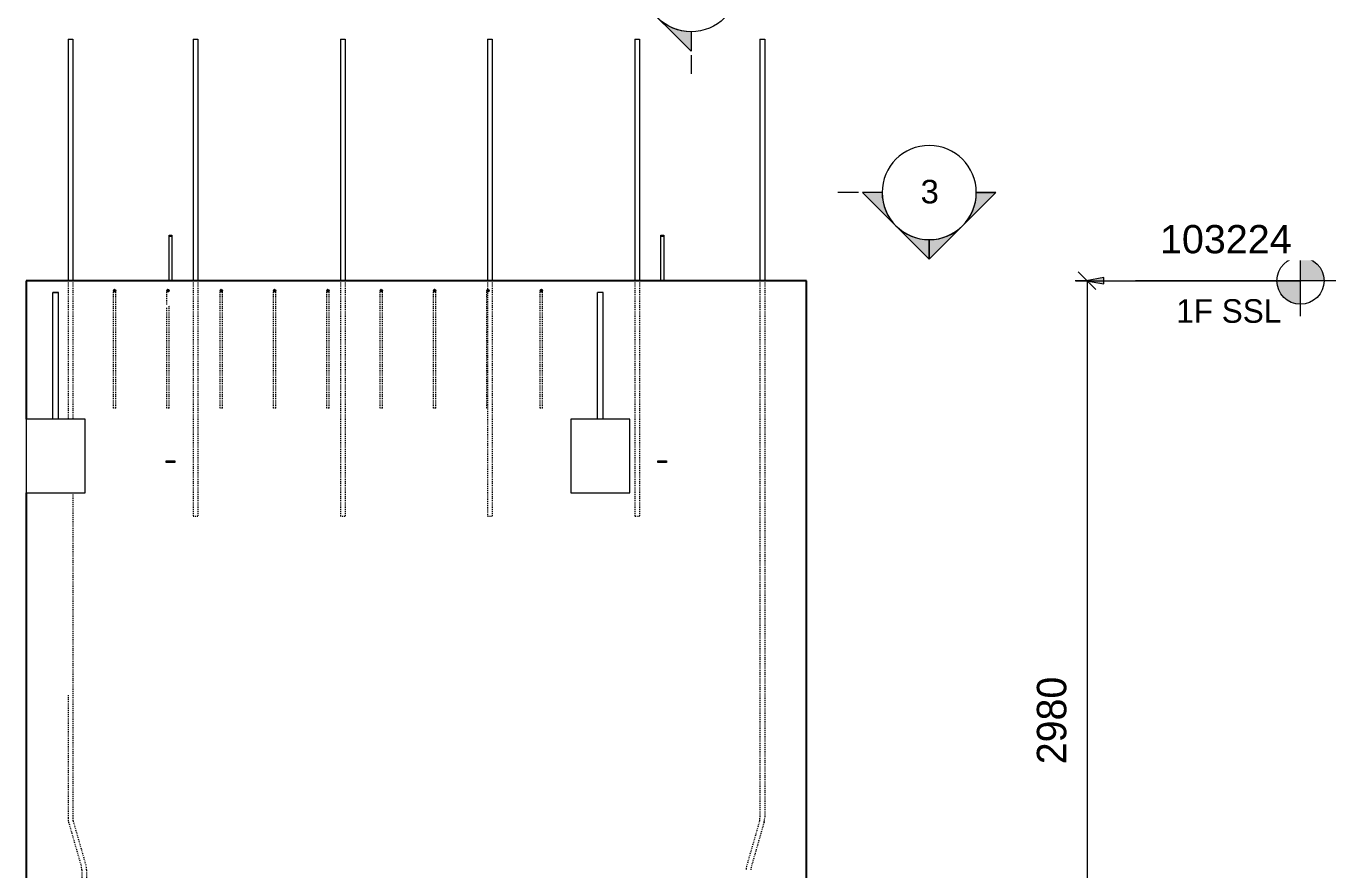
# Model space of a CAD drawing. Header units: millimetres. Extents: x 9075 to 20990, y 2235 to 9546.
# Drawn here: x 11950 to 16398, y 4199 to 7064 of the extents above; entities that cross this region are included whole.
import ezdxf

# ---------------------------------------------------------------- set-up
doc = ezdxf.new("R2010")
doc.units = ezdxf.units.MM
doc.linetypes.add('Dash', pattern=[6.36, 3.18, -3.18])
for name, color, linetype, lineweight in [('A-ANNO-DIMS', 211, 'Continuous', 9), ('A-ANNO-DIMS-40', 211, 'Continuous', 9), ('A-DETL-MBND', 5, 'Continuous', 18), ('A-GENM', 13, 'Continuous', 18), ('A-WALL', 113, 'Continuous', 25), ('G-ANNO-DIMS', 111, 'Continuous', 9), ('G-ANNO-SYMB', 111, 'Continuous', 9), ('G-ANNO-TEXT', 231, 'Continuous', 9), ('S-BEAM', 12, 'Continuous', 18), ('S-RBAR', 171, 'Continuous', 18)]:
    doc.layers.add(name, color=color, linetype=linetype, lineweight=lineweight)
doc.styles.add('Arial', font='arial.ttf', dxfattribs={"height": 80})
doc.styles.add('Arial_1', font='arial.ttf', dxfattribs={"height": 96})
doc.styles.add('Nirmala UI Semilight', font='NirmalaS.ttf', dxfattribs={"height": 100})
doc.styles.add('Nirmala UI Semilight_1', font='NirmalaS.ttf', dxfattribs={"height": 80})
doc.dimstyles.new('Diagonal_-_2_5mm_NI_UI', dxfattribs={"dimscale": 304.8, "dimtxt": 104.736395, "dimasz": 0.19685, "dimexe": 0.131234, "dimexo": 0.0625, "dimgap": 0.131234, "dimtad": 1, "dimdec": 0, "dimzin": 0, "dimdsep": 46, "dimtxsty": 'Nirmala UI Semilight', "dimblk1": 'OBLIQUE', "dimblk2": 'OBLIQUE', "dimsah": 1, "dimcen": 0.09, "dimazin": 0, "dimtfac": 1, "dimtdec": 4, "dimtix": 1, "dimtmove": 0, "dimatfit": 3, "dimfxl": 0.131234, "dimfxlon": 1, "dimtvp": 1, "dimtolj": 1, "dimtzin": 0, "dimarcsym": 2})

# ---------------------------------------------------------------- blocks, each defined once
blk = doc.blocks.new('RR spread anchor face based - RR-SA-1_4-160-614768-Elevation Front')
at = {"layer": 'A-GENM'}
for p, q in [((12425.4, 5587.8), (12427.9, 5587.8)), ((12425.4, 5581.8), (12425.4, 5587.8)), ((12427.9, 5581.8), (12425.4, 5581.8)), ((12427.9, 5587.8), (12452.9, 5587.8)), ((12427.9, 5587.8), (12427.9, 5581.8)), ((12452.9, 5581.8), (12427.9, 5581.8)), ((12452.9, 5587.8), (12455.4, 5587.8)), ((12452.9, 5587.8), (12452.9, 5581.8)), ((12455.4, 5581.8), (12452.9, 5581.8)), ((12455.4, 5587.8), (12455.4, 5581.8))]:
    blk.add_line(p, q, dxfattribs=at)
blk = doc.blocks.new('RR spread anchor face based - RR-SA-2_5-250-614728-Elevation Front')
at = {"layer": 'A-GENM'}
for p, q in [((12435.4, 6350), (12435.4, 6355)), ((12435.4, 6355), (12445.4, 6355)), ((12435.4, 6199.7), (12435.4, 6350)), ((12445.4, 6350), (12435.4, 6350)), ((12445.4, 6355), (12445.4, 6350)), ((12445.4, 6350), (12445.4, 6199.7))]:
    blk.add_line(p, q, dxfattribs=at)
blk = doc.blocks.new('Detail View - M_Section Head - Filled SHOP DWG-600895-Elevation Front')
at = {"layer": 'G-ANNO-SYMB'}
h = blk.add_hatch(color=256, dxfattribs=at)
edge = h.paths.add_edge_path()
edge.add_line((14791, 6499.2), (14857.2, 6499.2))
edge.add_arc((15017.2, 6499.2), 160, 180, 225)
edge.add_line((14904.1, 6386.1), (14791, 6499.2))
h = blk.add_hatch(color=256, dxfattribs=at)
edge = h.paths.add_edge_path()
edge.add_line((15243.5, 6499.2), (15130.4, 6386.1))
edge.add_arc((15017.2, 6499.2), 160, 315, 360)
edge.add_line((15177.2, 6499.2), (15243.5, 6499.2))
h = blk.add_hatch(color=256, dxfattribs=at)
edge = h.paths.add_edge_path()
edge.add_line((15017.2, 6272.9), (14904.1, 6386.1))
edge.add_arc((15017.2, 6499.2), 160, 225, 270)
edge.add_line((15017.2, 6339.2), (15017.2, 6272.9))
h = blk.add_hatch(color=256, dxfattribs=at)
edge = h.paths.add_edge_path()
edge.add_line((15017.2, 6272.9), (15017.2, 6339.2))
edge.add_arc((15017.2, 6499.2), 160, 270, 315)
edge.add_line((15130.4, 6386.1), (15017.2, 6272.9))
for p, q in [((15017.2, 6272.9), (14791, 6499.2)), ((14857.2, 6499.2), (14791, 6499.2)), ((14791, 6499.2), (14904.1, 6386.1)), ((14857.2, 6499.2), (14791, 6499.2)), ((15017.2, 6272.9), (15243.5, 6499.2)), ((15130.4, 6386.1), (15243.5, 6499.2)), ((15177.2, 6499.2), (15243.5, 6499.2)), ((15243.5, 6499.2), (15177.2, 6499.2)), ((14904.1, 6386.1), (15017.2, 6272.9)), ((15017.2, 6272.9), (15130.4, 6386.1)), ((15017.2, 6339.2), (15017.2, 6272.9)), ((15017.2, 6272.9), (15017.2, 6339.2))]:
    blk.add_line(p, q, dxfattribs=at)
for start, end in [(360, 180), (180, 360), (180, 225), (315, 0), (225, 270), (270, 315)]:
    blk.add_arc((15017.2, 6499.2), 160, start, end, dxfattribs=at)
blk = doc.blocks.new('DIMBLOCK26-Elevation Front')
at = {"layer": 'A-ANNO-DIMS-40'}
for p, q in [((15553.3, 6199.7), (15523.3, 6229.7)), ((15553.3, 6199.7), (15513.3, 6199.7)), ((15553.3, 6199.7), (15553.3, 3219.8)), ((15553.3, 6199.7), (15583.3, 6169.7)), ((15553.3, 6199.7), (15593.3, 6199.7)), ((15553.3, 3219.8), (15523.3, 3249.8)), ((15553.3, 3219.8), (15513.3, 3219.8)), ((15553.3, 3219.8), (15583.3, 3189.8)), ((15553.3, 3219.8), (15593.3, 3219.8))]:
    blk.add_line(p, q, dxfattribs=at)
at = {"layer": 'A-ANNO-DIMS-40', "color": 0, "insert": (15382.8, 4557.4), "char_height": 100, "width": 365.625, "attachment_point": 1, "rotation": 90, "line_spacing_factor": 1.142579, "style": 'Nirmala UI Semilight'}
blk.add_mtext('2980', dxfattribs=at)
blk = doc.blocks.new('_Oblique')
at = {"color": 0, "linetype": 'ByBlock', "lineweight": -2}
blk.add_line((-0.5, -0.5), (0.5, 0.5), dxfattribs=at)
blk = doc.blocks.new('Spot Elevations - M_Spot Elevation - Target Filled-10609-Elevation Front')
at = {"layer": 'G-ANNO-DIMS'}
h = blk.add_hatch(color=256, dxfattribs=at)
edge = h.paths.add_edge_path()
edge.add_line((16278.1, 6199.8), (16358.1, 6199.8))
edge.add_arc((16278.1, 6199.8), 80, 0, 90)
edge.add_line((16278.1, 6279.8), (16278.1, 6199.8))
h = blk.add_hatch(color=256, dxfattribs=at)
edge = h.paths.add_edge_path()
edge.add_line((16278.1, 6199.8), (16198.1, 6199.8))
edge.add_arc((16278.1, 6199.8), 80, 180, 270)
edge.add_line((16278.1, 6119.8), (16278.1, 6199.8))
for p, q in [((16278.1, 6079.8), (16278.1, 6319.8)), ((16398.1, 6199.8), (15718.1, 6199.8))]:
    blk.add_line(p, q, dxfattribs=at)
blk.add_circle((16278.1, 6199.8), 80, dxfattribs=at)

msp = doc.modelspace()

# ---------------------------------------------------------------- hatches: boundary and pattern name
at = {"layer": 'G-ANNO-DIMS'}
msp.add_hatch(color=256, dxfattribs=at).paths.add_polyline_path([(15549.8, 6199.7), (15609.8, 6189.2), (15609.8, 6210.3)])
at = {"layer": 'S-RBAR'}
for points in [[(12250.4, 6161.8), (12254.4, 6165.7), (12250.4, 6169.8), (12246.4, 6165.7)], [(12431.6, 6161.8), (12435.6, 6165.7), (12431.6, 6169.8), (12427.6, 6165.7)], [(12612.9, 6161.8), (12616.9, 6165.7), (12612.9, 6169.8), (12608.9, 6165.7)], [(12794.1, 6161.8), (12798.1, 6165.7), (12794.1, 6169.8), (12790.1, 6165.7)], [(12975.4, 6161.8), (12979.4, 6165.7), (12975.4, 6169.8), (12971.4, 6165.7)], [(13156.6, 6161.8), (13160.6, 6165.7), (13156.6, 6169.8), (13152.6, 6165.7), (13154.3, 6164.1)], [(13337.9, 6161.8), (13341.7, 6166), (13337.9, 6169.8), (13333.9, 6165.7)], [(13519.1, 6161.8), (13523.1, 6165.7), (13519.1, 6169.8), (13515.1, 6165.7)], [(13700.4, 6161.8), (13704.4, 6165.7), (13700.4, 6169.8), (13696.4, 6165.7)]]:
    msp.add_hatch(color=256, dxfattribs=at).paths.add_polyline_path(points)
h = msp.add_hatch(color=256, dxfattribs=at)
edge = h.paths.add_edge_path()
edge.add_arc((12250.4, 6165.7), 4, 0, 360)
h = msp.add_hatch(color=256, dxfattribs=at)
edge = h.paths.add_edge_path()
edge.add_arc((12431.6, 6165.7), 4, 0, 360)
h = msp.add_hatch(color=256, dxfattribs=at)
edge = h.paths.add_edge_path()
edge.add_arc((12612.9, 6165.7), 4, 0, 360)
h = msp.add_hatch(color=256, dxfattribs=at)
edge = h.paths.add_edge_path()
edge.add_arc((12794.1, 6165.7), 4, 0, 360)
h = msp.add_hatch(color=256, dxfattribs=at)
edge = h.paths.add_edge_path()
edge.add_arc((12975.4, 6165.7), 4, 0, 360)
h = msp.add_hatch(color=256, dxfattribs=at)
edge = h.paths.add_edge_path()
edge.add_arc((13156.6, 6165.7), 4, 0, 360)
h = msp.add_hatch(color=256, dxfattribs=at)
edge = h.paths.add_edge_path()
edge.add_arc((13337.9, 6165.7), 4, 0, 360)
h = msp.add_hatch(color=256, dxfattribs=at)
edge = h.paths.add_edge_path()
edge.add_arc((13519.1, 6165.7), 4, 0, 360)
h = msp.add_hatch(color=256, dxfattribs=at)
edge = h.paths.add_edge_path()
edge.add_arc((13700.4, 6165.7), 4, 0, 360)

# ---------------------------------------------------------------- linework, layer by layer
at = {"layer": 'A-DETL-MBND'}
for p, q in [((15515.4, 6199.7), (15715.4, 6199.7)), ((12042.4, 6159.8), (12058.4, 6159.8))]:
    msp.add_line(p, q, dxfattribs=at)
at = {"layer": 'A-WALL'}
for p, q in [((14600.4, 6199.7), (11950.4, 6199.7)), ((11950.4, 6199.7), (11950.4, 5729.8)), ((14600.4, 3219.8), (14600.4, 6199.7)), ((11950.4, 5479.8), (11950.4, 3219.8))]:
    msp.add_line(p, q, dxfattribs=at)
at = {"layer": 'G-ANNO-DIMS'}
for p, q in [((15609.8, 6210.3), (15549.8, 6199.7)), ((15549.8, 6199.7), (15609.8, 6189.2)), ((15549.8, 6199.7), (15629.3, 6199.7)), ((15609.8, 6189.2), (15609.8, 6210.3)), ((15629.3, 6199.7), (16278.1, 6199.7))]:
    msp.add_line(p, q, dxfattribs=at)
at = {"layer": 'G-ANNO-SYMB'}
for p, q in [((14208.7, 6965.3), (14208.7, 6902.8)), ((14777.2, 6499.2), (14707.1, 6499.2))]:
    msp.add_line(p, q, dxfattribs=at)
at = {"layer": 'S-BEAM'}
for p, q in [((11950.4, 5729.8), (11950.4, 5479.8)), ((12150.4, 5729.8), (11950.4, 5729.8)), ((12150.4, 5479.8), (12150.4, 5729.8)), ((13800.4, 5729.8), (13800.4, 5479.8)), ((14000.4, 5729.8), (13800.4, 5729.8)), ((14000.4, 5479.8), (14000.4, 5729.8)), ((11950.4, 5479.8), (12150.4, 5479.8)), ((13800.4, 5479.8), (14000.4, 5479.8))]:
    msp.add_line(p, q, dxfattribs=at)
at = {"layer": 'S-RBAR'}
for p, q in [((12092.4, 7019.8), (12092.4, 6199.7)), ((12092.4, 7019.8), (12108.4, 7019.8)), ((12108.4, 7019.8), (12108.4, 6199.7)), ((12517.4, 7019.8), (12517.4, 6199.7)), ((12517.4, 7019.8), (12533.4, 7019.8)), ((12533.4, 7019.8), (12533.4, 6199.7)), ((13017.4, 7019.8), (13017.4, 6199.7)), ((13017.4, 7019.8), (13033.4, 7019.8)), ((13033.4, 7019.8), (13033.4, 6199.7)), ((13517.4, 7019.8), (13517.4, 6199.7)), ((13517.4, 7019.8), (13533.4, 7019.8)), ((13533.4, 7019.8), (13533.4, 6199.7)), ((14017.4, 7019.8), (14017.4, 6199.7)), ((14017.4, 7019.8), (14033.4, 7019.8)), ((14033.4, 7019.8), (14033.4, 6199.7)), ((14442.4, 7019.8), (14442.4, 6199.7)), ((14442.4, 7019.8), (14458.4, 7019.8)), ((14458.4, 7019.8), (14458.4, 6199.7)), ((12060.4, 6159.8), (12040.4, 6159.8)), ((12040.4, 5729.8), (12040.4, 6159.8)), ((12060.4, 5729.8), (12060.4, 6159.8)), ((12250.4, 6169.8), (12246.4, 6165.7)), ((12246.4, 6165.7), (12250.4, 6161.8)), ((12254.4, 6165.7), (12250.4, 6169.8)), ((12250.4, 6161.8), (12254.4, 6165.7)), ((12431.6, 6169.8), (12427.6, 6165.7)), ((12427.6, 6165.7), (12431.6, 6161.8)), ((12435.6, 6165.7), (12431.6, 6169.8)), ((12431.6, 6161.8), (12435.6, 6165.7)), ((12612.9, 6169.8), (12608.9, 6165.7)), ((12608.9, 6165.7), (12612.9, 6161.8)), ((12616.9, 6165.7), (12612.9, 6169.8)), ((12612.9, 6161.8), (12616.9, 6165.7)), ((12794.1, 6169.8), (12790.1, 6165.7)), ((12790.1, 6165.7), (12794.1, 6161.8)), ((12798.1, 6165.7), (12794.1, 6169.8)), ((12794.1, 6161.8), (12798.1, 6165.7)), ((12975.4, 6169.8), (12971.4, 6165.7)), ((12971.4, 6165.7), (12975.4, 6161.8)), ((12979.4, 6165.7), (12975.4, 6169.8)), ((12975.4, 6161.8), (12979.4, 6165.7)), ((13156.6, 6169.8), (13152.6, 6165.7)), ((13152.6, 6165.7), (13154.3, 6164.1)), ((13154.3, 6164.1), (13156.6, 6161.8)), ((13160.6, 6165.7), (13156.6, 6169.8)), ((13156.6, 6161.8), (13160.6, 6165.7)), ((13337.9, 6169.8), (13333.9, 6165.7)), ((13333.9, 6165.7), (13337.9, 6161.8)), ((13341.7, 6166), (13337.9, 6169.8)), ((13337.9, 6161.8), (13341.7, 6166)), ((13519.1, 6169.8), (13515.1, 6165.7)), ((13515.1, 6165.7), (13519.1, 6161.8)), ((13523.1, 6165.7), (13519.1, 6169.8)), ((13519.1, 6161.8), (13523.1, 6165.7)), ((13700.4, 6169.8), (13696.4, 6165.7)), ((13696.4, 6165.7), (13700.4, 6161.8)), ((13704.4, 6165.7), (13700.4, 6169.8)), ((13700.4, 6161.8), (13704.4, 6165.7)), ((13910.4, 6159.8), (13890.4, 6159.8)), ((13890.4, 5729.8), (13890.4, 6159.8)), ((13910.4, 5729.8), (13910.4, 6159.8))]:
    msp.add_line(p, q, dxfattribs=at)
at = {"layer": 'S-RBAR', "linetype": 'Dash'}
for p, q in [((12092.4, 6199.7), (12092.4, 5729.8)), ((12108.4, 6199.7), (12108.4, 5729.8)), ((12517.4, 6199.7), (12517.4, 5399.8)), ((12533.4, 6199.7), (12533.4, 5399.8)), ((13017.4, 6199.7), (13017.4, 5399.8)), ((13033.4, 6199.7), (13033.4, 5399.8)), ((13517.4, 6199.7), (13517.4, 6168.1)), ((13533.4, 6199.7), (13533.4, 5399.8)), ((14017.4, 6199.7), (14017.4, 5399.8)), ((14033.4, 6199.7), (14033.4, 5399.8)), ((14442.4, 6199.7), (14442.4, 4374)), ((14458.4, 6199.7), (14458.4, 4374)), ((12246.4, 6145.8), (12246.4, 6165.7)), ((12246.4, 5767), (12246.4, 6145.8)), ((12254.4, 6145.8), (12254.4, 6165.7)), ((12254.4, 5767), (12254.4, 6145.8)), ((12427.6, 6145.8), (12427.6, 6165.7)), ((12427.6, 6119.2), (12427.6, 6145.8)), ((12608.9, 6145.8), (12608.9, 6165.7)), ((12608.9, 5767), (12608.9, 6145.8)), ((12616.9, 6145.8), (12616.9, 6165.7)), ((12616.9, 5767), (12616.9, 6145.8)), ((12790.1, 6145.8), (12790.1, 6165.7)), ((12790.1, 5767), (12790.1, 6145.8)), ((12798.1, 6145.8), (12798.1, 6165.7)), ((12798.1, 5767), (12798.1, 6145.8)), ((12971.4, 6145.8), (12971.4, 6165.7)), ((12971.4, 5767), (12971.4, 6145.8)), ((12979.4, 6145.8), (12979.4, 6165.7)), ((12979.4, 5767), (12979.4, 6145.8)), ((13152.6, 6145.8), (13152.6, 6165.7)), ((13152.6, 5767), (13152.6, 6145.8)), ((13160.6, 6145.8), (13160.6, 6165.7)), ((13160.6, 5767), (13160.6, 6145.8)), ((13333.9, 6145.8), (13333.9, 6165.7)), ((13333.9, 5767), (13333.9, 6145.8)), ((13341.9, 6145.8), (13341.9, 6165.7)), ((13341.9, 5767), (13341.9, 6145.8)), ((13515.1, 6145.8), (13515.1, 6165.7)), ((13515.1, 5767), (13515.1, 6145.8)), ((13517.4, 6167.9), (13517.4, 6163.6)), ((13517.4, 6163.4), (13517.4, 5399.8)), ((13696.4, 6145.8), (13696.4, 6165.7)), ((13696.4, 5767), (13696.4, 6145.8)), ((13704.4, 6145.8), (13704.4, 6165.7)), ((13704.4, 5767), (13704.4, 6145.8)), ((12427.6, 5767), (12427.6, 6109.2)), ((12435.6, 5767), (12435.6, 6117.2)), ((12254.4, 5767), (12246.4, 5767)), ((12435.6, 5767), (12427.6, 5767)), ((12616.9, 5767), (12608.9, 5767)), ((12798.1, 5767), (12790.1, 5767)), ((12979.4, 5767), (12971.4, 5767)), ((13160.6, 5767), (13152.6, 5767)), ((13341.9, 5767), (13333.9, 5767)), ((13517.4, 5767), (13515.1, 5767)), ((13704.4, 5767), (13696.4, 5767)), ((12108.4, 5479.8), (12108.4, 4374.1)), ((12517.4, 5399.8), (12533.4, 5399.8)), ((13017.4, 5399.8), (13033.4, 5399.8)), ((13517.4, 5399.8), (13533.4, 5399.8)), ((14017.4, 5399.8), (14033.4, 5399.8)), ((12092.4, 4792), (12092.4, 4374.1)), ((12094.3, 4360.8), (12138.4, 4207.8)), ((12109.6, 4365.3), (12153.7, 4212.2)), ((14441.1, 4365.1), (14397.1, 4212.1)), ((14456.5, 4360.7), (14412.4, 4207.7)), ((12139.6, 4199), (12139.6, 3249.8)), ((12155.6, 4199), (12155.6, 3249.8))]:
    msp.add_line(p, q, dxfattribs=at)
at = {"layer": 'S-RBAR'}
for centre in [(12250.4, 6165.7), (12431.6, 6165.7), (12612.9, 6165.7), (12794.1, 6165.7), (12975.4, 6165.7), (13156.6, 6165.7), (13337.9, 6165.7), (13519.1, 6165.7), (13700.4, 6165.7)]:
    msp.add_circle(centre, 4, dxfattribs=at)
at = {"layer": 'S-RBAR', "linetype": 'Dash'}
for centre, radius, start, end in [((12250.4, 6165.7), 4, 91.1706, 178.8294), ((12250.4, 6165.7), 4, 1.1706, 88.8294), ((12431.6, 6165.7), 4, 91.1706, 178.8294), ((12431.6, 6165.7), 4, 19.2681, 88.8294), ((12612.9, 6165.7), 4, 91.1706, 178.8294), ((12612.9, 6165.7), 4, 1.1706, 88.8294), ((12794.1, 6165.7), 4, 91.1706, 178.8294), ((12794.1, 6165.7), 4, 1.1706, 88.8294), ((12975.4, 6165.7), 4, 91.1706, 178.8294), ((12975.4, 6165.7), 4, 1.1706, 88.8294), ((13156.6, 6165.7), 4, 91.1706, 178.8294), ((13156.6, 6165.7), 4, 1.1706, 88.8294), ((13337.9, 6165.7), 4, 91.1706, 178.8294), ((13337.9, 6165.7), 4, 1.1706, 88.8294), ((13519.1, 6165.7), 4, 120, 178.8294), ((13700.4, 6165.7), 4, 91.1706, 178.8294), ((13700.4, 6165.7), 4, 1.1706, 88.8294), ((12140.4, 4374.1), 48, 180, 196.0722), ((12140.4, 4374.1), 32, 180, 196.0722), ((14410.4, 4374), 32, 343.9278, 0), ((14410.4, 4374), 48, 343.9278, 360), ((12107.6, 4199), 32, 360, 16.0722), ((12107.6, 4199), 48, 0, 16.0722), ((14443.2, 4198.8), 48, 163.9278, 180), ((14443.2, 4198.8), 32, 163.9278, 180)]:
    msp.add_arc(centre, radius, start, end, dxfattribs=at)

# ---------------------------------------------------------------- block references
at = {"layer": 'A-GENM'}
for name, p in [('RR spread anchor face based - RR-SA-2_5-250-614728-Elevation Front', (0, 0)), ('RR spread anchor face based - RR-SA-2_5-250-614728-Elevation Front', (1670, 0)), ('RR spread anchor face based - RR-SA-1_4-160-614768-Elevation Front', (0, 0)), ('RR spread anchor face based - RR-SA-1_4-160-614768-Elevation Front', (1670, 0))]:
    msp.add_blockref(name, p, dxfattribs=at)
at = {"layer": 'G-ANNO-DIMS'}
msp.add_blockref('Spot Elevations - M_Spot Elevation - Target Filled-10609-Elevation Front', (0, 0), dxfattribs=at)
at = {"layer": 'G-ANNO-SYMB', "extrusion": (0, 0, -1), "rotation": 90.00000000000038}
msp.add_blockref('Detail View - M_Section Head - Filled SHOP DWG-600895-Elevation Front', (-7709.5, -7811.9), dxfattribs=at)
at = {"layer": 'G-ANNO-SYMB'}
msp.add_blockref('Detail View - M_Section Head - Filled SHOP DWG-600895-Elevation Front', (0, 0), dxfattribs=at)

# ---------------------------------------------------------------- texts
at = {"layer": 'G-ANNO-SYMB', "insert": (14987.9, 6542.3), "char_height": 80, "width": 76.962, "attachment_point": 1, "style": 'Arial'}
msp.add_mtext('3', dxfattribs=at)
at = {"layer": 'G-ANNO-TEXT', "color": 7, "insert": (15856.1, 6136.9), "char_height": 80, "width": 362.363, "attachment_point": 1, "style": 'Nirmala UI Semilight_1'}
msp.add_mtext('1F SSL', dxfattribs=at)

# ---------------------------------------------------------------- dimensions: what is measured, and where the dimension line sits
at = {"layer": 'A-ANNO-DIMS'}
dim = msp.add_linear_dim(base=(15553.3, 3219.8), p1=(15513.3, 6199.7), p2=(15513.3, 3219.8), angle=90, dimstyle='Diagonal_-_2_5mm_NI_UI', override={"dimpost": '<>', "dimfxl": 2980}, dxfattribs=at)
dim.commit()
dim.dimension.update_dxf_attribs({"geometry": 'DIMBLOCK26-Elevation Front', "text_midpoint": (15461.6, 4709.8)})

# ---------------------------------------------------------------- next in the draw order: texts
at = {"layer": 'G-ANNO-DIMS', "insert": (15800.8, 6388.9), "char_height": 96, "width": 535.947, "attachment_point": 1, "line_spacing_factor": 0.941778, "style": 'Arial_1', "bg_fill": 3, "box_fill_scale": 1.25, "bg_fill_color": 256, "bg_fill_true_color": 13158600, "bg_fill_transparency": 0}
msp.add_mtext('103224', dxfattribs=at)

doc.saveas('drawing.dxf')
